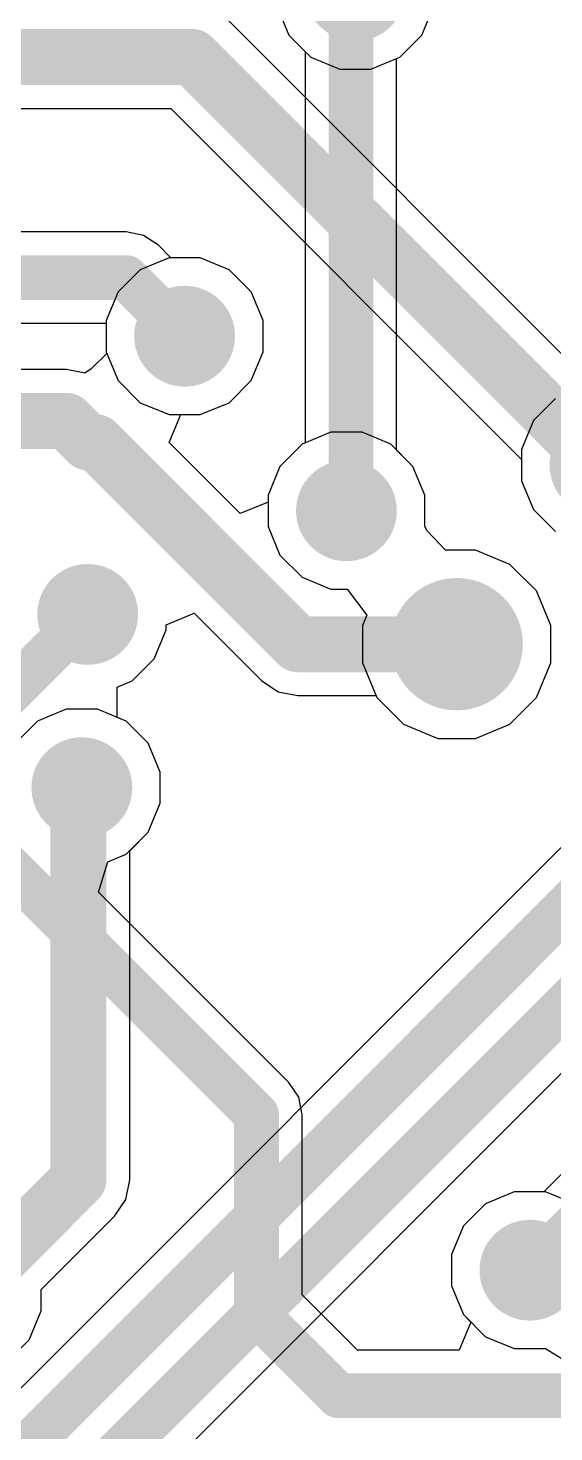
# Model space of a CAD drawing. Header units: millimetres. Extents: x -12 to 5428, y 0 to 5422.
# Drawn here: x 21.36 to 23.75, y 24 to 30.36 of the extents above; entities that cross this region are included whole.
import ezdxf

# ---------------------------------------------------------------- set-up
doc = ezdxf.new("R2010")
doc.units = ezdxf.units.MM
for name, color, linetype in [('BottomLayer', 5, 'Continuous'), ('TopLayer', 1, 'Continuous'), ('ViaHoleLayer', 16, 'Continuous')]:
    doc.layers.add(name, color=color, linetype=linetype)

msp = doc.modelspace()

# ---------------------------------------------------------------- hatches: boundary and pattern name
at = {"layer": 'BottomLayer'}
h = msp.add_hatch(color=5, dxfattribs=at)
edge = h.paths.add_edge_path()
edge.add_arc((22.84520196, 30.53348732), 0.2286, 0, 360)
h = msp.add_hatch(color=5, dxfattribs=at)
edge = h.paths.add_edge_path()
edge.add_arc((22.07082454, 28.96666546), 0.2286, 0, 360)
h = msp.add_hatch(color=5, dxfattribs=at)
edge = h.paths.add_edge_path()
edge.add_arc((23.95462316, 28.38240196), 0.2286, 0, 360)
h = msp.add_hatch(color=5, dxfattribs=at)
edge = h.paths.add_edge_path()
edge.add_arc((22.80461276, 28.17523956), 0.2286, 0, 360)
h = msp.add_hatch(color=5, dxfattribs=at)
edge = h.paths.add_edge_path()
edge.add_arc((21.6311226, 27.70544116), 0.2286, 0, 360)
h = msp.add_hatch(color=5, dxfattribs=at)
edge = h.paths.add_edge_path()
edge.add_arc((23.30458636, 27.57036396), 0.2999994, 0, 360)
h = msp.add_hatch(color=5, dxfattribs=at)
edge = h.paths.add_edge_path()
edge.add_arc((21.60461516, 26.91966675999999), 0.2286, 0, 360)
h = msp.add_hatch(color=5, dxfattribs=at)
edge = h.paths.add_edge_path()
edge.add_arc((23.6368336, 24.73237116), 0.2286, 0, 360)
at = {"layer": 'TopLayer'}
h = msp.add_hatch(color=1, dxfattribs=at)
edge = h.paths.add_edge_path()
edge.add_arc((22.84520196, 30.53348732), 0.2286, 0, 360)
h = msp.add_hatch(color=1, dxfattribs=at)
edge = h.paths.add_edge_path()
edge.add_arc((22.07082454, 28.96666546), 0.2286, 0, 360)
h = msp.add_hatch(color=1, dxfattribs=at)
edge = h.paths.add_edge_path()
edge.add_arc((23.95462316, 28.38240196), 0.2286, 0, 360)
h = msp.add_hatch(color=1, dxfattribs=at)
edge = h.paths.add_edge_path()
edge.add_arc((22.80461276, 28.17523956), 0.2286, 0, 360)
h = msp.add_hatch(color=1, dxfattribs=at)
edge = h.paths.add_edge_path()
edge.add_arc((21.6311226, 27.70544116), 0.2286, 0, 360)
h = msp.add_hatch(color=1, dxfattribs=at)
edge = h.paths.add_edge_path()
edge.add_arc((23.30458636, 27.57036396), 0.2999994, 0, 360)
h = msp.add_hatch(color=1, dxfattribs=at)
edge = h.paths.add_edge_path()
edge.add_arc((21.60461516, 26.91966675999999), 0.2286, 0, 360)
h = msp.add_hatch(color=1, dxfattribs=at)
edge = h.paths.add_edge_path()
edge.add_arc((23.6368336, 24.73237116), 0.2286, 0, 360)
at = {"layer": 'ViaHoleLayer'}
h = msp.add_hatch(color=16, dxfattribs=at)
edge = h.paths.add_edge_path()
edge.add_arc((22.07082454, 28.96666546), 0.1016, 0, 360)
h = msp.add_hatch(color=16, dxfattribs=at)
edge = h.paths.add_edge_path()
edge.add_arc((22.80461276, 28.17523956), 0.1016, 0, 360)
h = msp.add_hatch(color=16, dxfattribs=at)
edge = h.paths.add_edge_path()
edge.add_arc((21.6311226, 27.70544116), 0.1016, 0, 360)
h = msp.add_hatch(color=16, dxfattribs=at)
edge = h.paths.add_edge_path()
edge.add_arc((23.30458636, 27.57036396), 0.1499997, 0, 360)
h = msp.add_hatch(color=16, dxfattribs=at)
edge = h.paths.add_edge_path()
edge.add_arc((21.60461516, 26.91966675999999), 0.1016, 0, 360)
h = msp.add_hatch(color=16, dxfattribs=at)
edge = h.paths.add_edge_path()
edge.add_arc((23.6368336, 24.73237116), 0.1016, 0, 360)

# ---------------------------------------------------------------- linework, layer by layer
at = {"layer": 'BottomLayer'}
for p, q in [((22.48960196, 30.4627534), (22.54373952, 30.33205516)), ((23.1466644, 30.33205516), (23.20080196, 30.4627534)), ((22.54373952, 30.33205516), (22.61772718, 30.2580675)), ((23.04663412, 30.23202488), (23.1466644, 30.33205516)), ((22.61772718, 30.2580675), (22.61772718, 28.48272687999999)), ((23.03208754, 30.226), (23.04663412, 30.23202488)), ((23.03208754, 28.45065938), (23.03208754, 30.226)), ((22.00009062, 29.32226546), (21.86939238, 29.2681279)), ((22.14155846, 29.32226546), (22.00009062, 29.32226546)), ((22.2722567, 29.2681279), (22.14155846, 29.32226546)), ((21.86939238, 29.2681279), (21.7693621, 29.16809762)), ((22.37228698, 29.16809762), (22.2722567, 29.2681279)), ((21.7693621, 29.16809762), (21.71522454, 29.03739938)), ((22.42642454, 29.03739938), (22.37228698, 29.16809762)), ((21.71522454, 29.03739938), (21.71522454, 28.89593154)), ((22.42642454, 28.89593154), (22.42642454, 29.03739938)), ((21.71522454, 28.89593154), (21.71857734, 28.88783402)), ((22.37228698, 28.76523329999999), (22.42642454, 28.89593154)), ((21.71857734, 28.88783402), (21.64624322, 28.81832438)), ((21.53562876, 28.81547958), (21.20882728, 28.81547958)), ((21.61785872, 28.79912198), (21.53562876, 28.81547958)), ((21.64624322, 28.81832438), (21.61785872, 28.79912198)), ((22.2722567, 28.66520302), (22.37228698, 28.76523329999999)), ((22.14155846, 28.61106546), (22.2722567, 28.66520302)), ((23.753191, 28.6838644), (23.65316072, 28.58383412)), ((22.00026334, 28.48406546), (22.05286928, 28.61106546)), ((22.05286928, 28.61106546), (22.14155846, 28.61106546)), ((23.65316072, 28.58383412), (23.59902316, 28.45313588)), ((22.32201276, 28.16231604), (22.00026334, 28.48406546)), ((22.6031806, 28.476702), (22.50315032, 28.37667172)), ((22.61772718, 28.48272687999999), (22.6031806, 28.476702)), ((23.1060752, 28.37667172), (23.03208754, 28.45065938)), ((23.59902316, 28.45313588), (23.59902316, 28.31166804)), ((22.50315032, 28.37667172), (22.44901276, 28.24597348)), ((23.16021276, 28.24597348), (23.1060752, 28.37667172)), ((23.59902316, 28.31166804), (23.65316072, 28.1809698)), ((22.44901276, 28.21492198), (22.32201276, 28.16231604)), ((22.44901276, 28.24597348), (22.44901276, 28.21492198)), ((23.16021276, 28.10450818), (23.16021276, 28.24597348)), ((23.65316072, 28.1809698), (23.753191, 28.08093952)), ((23.17139384, 28.08435582), (23.16021276, 28.10450818)), ((23.25329868, 27.99736336), (23.17139384, 28.08435582)), ((23.38952142, 27.99736336), (23.25329868, 27.99736336)), ((23.5464604, 27.9323546), (23.38952142, 27.99736336)), ((23.666577, 27.812238), (23.5464604, 27.9323546)), ((23.73158576, 27.65529902), (23.666577, 27.812238)), ((21.9867226, 27.6587585), (22.1137226, 27.71136444)), ((22.1137226, 27.71136444), (22.41953352, 27.40555352)), ((21.93258504, 27.504009), (21.9867226, 27.63470724)), ((21.9867226, 27.63470724), (21.9867226, 27.6587585)), ((23.73158576, 27.4854289), (23.73158576, 27.65529902)), ((21.83255476, 27.40397872), (21.93258504, 27.504009)), ((23.666577, 27.32848992), (23.73158576, 27.4854289)), ((21.76451832, 27.37579742), (21.83255476, 27.40397872)), ((21.76451832, 27.23833262), (21.76451832, 27.37579742)), ((22.41953352, 27.40555352), (22.49514678, 27.35502784)), ((22.49514678, 27.35502784), (22.58434396, 27.33728594)), ((22.58434396, 27.33728594), (22.93895336, 27.33728594)), ((22.93895336, 27.33728594), (22.94259572, 27.32848992)), ((22.94259572, 27.32848992), (23.06271232, 27.20837332)), ((23.5464604, 27.20837332), (23.666577, 27.32848992)), ((21.80604732, 27.2211292), (21.76451832, 27.23833262)), ((21.9060776, 27.12109892), (21.80604732, 27.2211292)), ((23.06271232, 27.20837332), (23.2196513, 27.14336456)), ((23.38952142, 27.14336456), (23.5464604, 27.20837332)), ((21.96021516, 26.99040068), (21.9060776, 27.12109892)), ((23.2196513, 27.14336456), (23.38952142, 27.14336456)), ((21.96021516, 26.84893284), (21.96021516, 26.99040068)), ((23.92700066, 26.79712192), (20.80807878, 23.67820258)), ((21.9060776, 26.7182346), (21.96021516, 26.84893284)), ((21.82159212, 26.63374912), (21.9060776, 26.7182346)), ((21.82159212, 25.14241606), (21.82159212, 26.63374912)), ((21.91436054, 23.75995248), (24.1796189, 26.02521338)), ((21.80385022, 25.05322142), (21.82159212, 25.14241606)), ((23.56609968, 25.08797116), (23.43540144, 25.0338336)), ((23.70756752, 25.08797116), (23.56609968, 25.08797116)), ((23.83826576, 25.0338336), (23.70756752, 25.08797116)), ((21.75332454, 24.97760562), (21.80385022, 25.05322142)), ((23.43540144, 25.0338336), (23.33537116, 24.93380332)), ((21.42001558, 24.64429666), (21.75332454, 24.97760562)), ((23.33537116, 24.93380332), (23.2812336, 24.80310508)), ((23.2812336, 24.80310508), (23.2812336, 24.66163724)), ((21.42001558, 24.54758362), (21.42001558, 24.64429666)), ((23.2812336, 24.66163724), (23.33537116, 24.530939)), ((21.36587802, 24.41688538), (21.42001558, 24.54758362)), ((23.33537116, 24.530939), (23.43540144, 24.43090872)), ((21.26584774, 24.3168551), (21.36587802, 24.41688538)), ((23.43540144, 24.43090872), (23.56609968, 24.37677116)), ((23.56609968, 24.37677116), (23.70756498, 24.37677116)), ((23.70756498, 24.37677116), (23.84149918, 24.2947825))]:
    msp.add_line(p, q, dxfattribs=at)
for points, const_width in [([(22.82490736, 28.19553416), (22.82490736, 30.51319272)], 0.2032), ([(20.69300916, 28.58240156), (21.53562876, 28.58240156)], 0.254), ([(21.53562876, 28.58240156), (21.63265676, 28.48537356)], 0.254), ([(21.63265676, 28.48537356), (21.66933436, 28.48537356)], 0.254), ([(21.66933436, 28.48537356), (22.58434396, 27.57036396)], 0.254), ([(22.80461276, 28.17523956), (22.82490736, 28.19553416)], 0.2032), ([(21.14488532, 27.21920388), (21.6311226, 27.70544116)], 0.2032), ([(22.58434396, 27.57036396), (23.30458636, 27.57036396)], 0.254), ([(21.5885141, 26.9035657), (21.60461516, 26.91966675999999)], 0.254), ([(21.5885141, 25.14241606), (21.5885141, 26.9035657)], 0.254), ([(20.95457836, 23.531703), (24.07350532, 26.65062996)], 0.2032), ([(21.70718036, 23.84577146), (24.09380246, 26.23239355999999)], 0.2032), ([(21.06441558, 24.61831754), (21.5885141, 25.14241606)], 0.254)]:
    msp.add_lwpolyline(points, dxfattribs=dict(at, const_width=const_width))
for points, const_width in [([(21.47212876, 28.58240156, 1), (21.59912876, 28.58240156, 1)], 0.127), ([(21.47212876, 28.58240156, 1), (21.59912876, 28.58240156, 1)], 0.127), ([(21.56915676, 28.48537356, 1), (21.69615676, 28.48537356, 1)], 0.127), ([(21.56915676, 28.48537356, 1), (21.69615676, 28.48537356, 1)], 0.127), ([(21.60583436, 28.48537356, 1), (21.73283436, 28.48537356, 1)], 0.127), ([(21.60583436, 28.48537356, 1), (21.73283436, 28.48537356, 1)], 0.127), ([(22.75381276, 28.17523956, 1), (22.85541276, 28.17523956, 1)], 0.1016), ([(22.77410736, 28.19553416, 1), (22.87570736, 28.19553416, 1)], 0.1016), ([(22.77410736, 28.19553416, 1), (22.87570736, 28.19553416, 1)], 0.1016), ([(21.5803226, 27.70544116, 1), (21.6819226, 27.70544116, 1)], 0.1016), ([(22.52084396, 27.57036396, 1), (22.64784396, 27.57036396, 1)], 0.127), ([(22.52084396, 27.57036396, 1), (22.64784396, 27.57036396, 1)], 0.127), ([(23.24108636, 27.57036396, 1), (23.36808636, 27.57036396, 1)], 0.127), ([(21.5250141, 26.9035657, 1), (21.6520141, 26.9035657, 1)], 0.127), ([(21.5250141, 26.9035657, 1), (21.6520141, 26.9035657, 1)], 0.127), ([(21.54111516, 26.91966675999999, 1), (21.66811516, 26.91966675999999, 1)], 0.127), ([(21.5250141, 25.14241606, 1), (21.6520141, 25.14241606, 1)], 0.127), ([(21.5250141, 25.14241606, 1), (21.6520141, 25.14241606, 1)], 0.127)]:
    msp.add_lwpolyline(points, format="xyb", close=True, dxfattribs=dict(at, const_width=const_width))
at = {"layer": 'TopLayer'}
for p, q in [((22.48960196, 30.4627534), (22.54373952, 30.33205516)), ((23.1466644, 30.33205516), (23.20080196, 30.4627534)), ((23.92864404, 28.73800195999999), (22.26945, 30.397196)), ((22.54373952, 30.33205516), (22.6437698, 30.23202488)), ((23.04663412, 30.23202488), (23.1466644, 30.33205516)), ((22.6437698, 30.23202488), (22.77446804, 30.17788732)), ((22.91593588, 30.17788732), (23.04663412, 30.23202488)), ((22.77446804, 30.17788732), (22.91593588, 30.17788732)), ((19.65618116, 29.99930754), (22.0080967, 29.99930754)), ((22.0080967, 29.99930754), (23.59902316, 28.40838108)), ((21.8050872, 29.43956774), (19.65618116, 29.43956774)), ((21.8050999, 29.43957027999999), (21.8050872, 29.43956774)), ((21.884386, 29.42379688), (21.8050999, 29.43957027999999)), ((21.95159948, 29.37888714), (21.884386, 29.42379688)), ((22.00822116, 29.32226546), (21.95159948, 29.37888714)), ((22.14155846, 29.32226546), (22.00822116, 29.32226546)), ((22.2722567, 29.2681279), (22.14155846, 29.32226546)), ((22.37228698, 29.16809762), (22.2722567, 29.2681279)), ((22.42642454, 29.03739938), (22.37228698, 29.16809762)), ((19.65618116, 29.02520738), (21.71522454, 29.02520738)), ((21.71522454, 29.02520738), (21.71522454, 28.89593154)), ((22.42642454, 28.89593154), (22.42642454, 29.03739938)), ((21.71522454, 28.89593154), (21.7693621, 28.76523329999999)), ((22.37228698, 28.76523329999999), (22.42642454, 28.89593154)), ((21.7693621, 28.76523329999999), (21.86939238, 28.66520302)), ((22.2722567, 28.66520302), (22.37228698, 28.76523329999999)), ((21.86939238, 28.66520302), (22.00009062, 28.61106546)), ((22.14155846, 28.61106546), (22.2722567, 28.66520302)), ((22.00009062, 28.61106546), (22.14155846, 28.61106546)), ((22.73387884, 28.53083956), (22.6031806, 28.476702)), ((22.87534668, 28.53083956), (22.73387884, 28.53083956)), ((23.00604492, 28.476702), (22.87534668, 28.53083956)), ((22.6031806, 28.476702), (22.50315032, 28.37667172)), ((23.1060752, 28.37667172), (23.00604492, 28.476702)), ((23.59902316, 28.40838108), (23.59902316, 28.31166804)), ((22.50315032, 28.37667172), (22.44901276, 28.24597348)), ((23.16021276, 28.24597348), (23.1060752, 28.37667172)), ((23.59902316, 28.31166804), (23.65316072, 28.1809698)), ((22.44901276, 28.24597348), (22.44901276, 28.10450564)), ((23.16021276, 28.10450818), (23.16021276, 28.24597348)), ((23.65316072, 28.1809698), (23.753191, 28.08093952)), ((22.44901276, 28.10450564), (22.50315032, 27.9738074)), ((23.17139384, 28.08435582), (23.16021276, 28.10450818)), ((23.25329868, 27.99736336), (23.17139384, 28.08435582)), ((22.50315032, 27.9738074), (22.6031806, 27.87377712)), ((23.38952142, 27.99736336), (23.25329868, 27.99736336)), ((23.5464604, 27.9323546), (23.38952142, 27.99736336)), ((23.666577, 27.812238), (23.5464604, 27.9323546)), ((22.6031806, 27.87377712), (22.73387884, 27.81963956)), ((22.73387884, 27.81963956), (22.8081967, 27.81963956)), ((22.8081967, 27.81963956), (22.89672078, 27.70149146)), ((23.73158576, 27.65529902), (23.666577, 27.812238)), ((22.89672078, 27.70149146), (22.87758696, 27.65529902)), ((22.87758696, 27.65529902), (22.87758696, 27.4854289)), ((23.73158576, 27.4854289), (23.73158576, 27.65529902)), ((22.87758696, 27.4854289), (22.94259572, 27.32848992)), ((23.666577, 27.32848992), (23.73158576, 27.4854289)), ((22.94259572, 27.32848992), (23.06271232, 27.20837332)), ((23.5464604, 27.20837332), (23.666577, 27.32848992)), ((21.53388124, 27.27526676), (21.403183, 27.2211292)), ((21.67534908, 27.27526676), (21.53388124, 27.27526676)), ((21.80604732, 27.2211292), (21.67534908, 27.27526676)), ((21.403183, 27.2211292), (21.30315272, 27.12109892)), ((21.9060776, 27.12109892), (21.80604732, 27.2211292)), ((23.06271232, 27.20837332), (23.2196513, 27.14336456)), ((23.38952142, 27.14336456), (23.5464604, 27.20837332)), ((21.96021516, 26.99040068), (21.9060776, 27.12109892)), ((23.2196513, 27.14336456), (23.38952142, 27.14336456)), ((21.96021516, 26.84893284), (21.96021516, 26.99040068)), ((21.9060776, 26.7182346), (21.96021516, 26.84893284)), ((21.80604732, 26.61820432), (21.9060776, 26.7182346)), ((21.72253974, 26.5836146), (21.80604732, 26.61820432)), ((21.6798144, 26.446734), (21.72253974, 26.5836146)), ((22.54324676, 25.58330164), (21.6798144, 26.446734)), ((24.24741658, 25.63595076), (23.69943444, 25.08797116)), ((22.5881565, 25.51608561999999), (22.54324676, 25.58330164)), ((22.6039299, 25.43680206), (22.5881565, 25.51608561999999)), ((22.60392736, 25.43678936), (22.6039299, 25.43680206)), ((22.60392736, 24.62115726), (22.60392736, 25.43678936)), ((23.56609968, 25.08797116), (23.43540144, 25.0338336)), ((23.69943444, 25.08797116), (23.56609968, 25.08797116)), ((23.43540144, 25.0338336), (23.33537116, 24.93380332)), ((23.33537116, 24.93380332), (23.2812336, 24.80310508)), ((23.2812336, 24.80310508), (23.2812336, 24.66163724)), ((23.2812336, 24.66163724), (23.33537116, 24.530939)), ((22.85475998, 24.3703221), (22.60392736, 24.62115726)), ((23.33537116, 24.530939), (23.36898806, 24.4973221)), ((23.36898806, 24.4973221), (23.31638212, 24.3703221)), ((23.31638212, 24.3703221), (22.85475998, 24.3703221))]:
    msp.add_line(p, q, dxfattribs=at)
for points, const_width in [([(18.95458236, 30.23238556), (22.10463956, 30.23238556)], 0.254), ([(22.10463956, 30.23238556), (23.95462316, 28.38240196)], 0.254), ([(18.95458236, 29.23238756), (21.8050999, 29.23238756)], 0.2032), ([(21.8050999, 29.23238756), (22.070822, 28.96666546)], 0.2032), ([(22.070822, 28.96666546), (22.07082454, 28.96666546)], 0.2032), ([(20.60115768, 27.23239156), (22.39674718, 25.43680206)], 0.2032), ([(23.6368336, 24.73237116), (24.45459676, 25.55013432)], 0.2032), ([(22.39674718, 24.53533828), (22.39674718, 25.43680206)], 0.2032), ([(22.39674718, 24.53533828), (22.76894354, 24.16314192)], 0.2032), ([(22.76894354, 24.16314192), (23.85459288, 24.16314192)], 0.2032)]:
    msp.add_lwpolyline(points, dxfattribs=dict(at, const_width=const_width))
for points, const_width in [([(22.04113956, 30.23238556, 1), (22.16813956, 30.23238556, 1)], 0.127), ([(22.04113956, 30.23238556, 1), (22.16813956, 30.23238556, 1)], 0.127), ([(21.7542999, 29.23238756, 1), (21.8558999, 29.23238756, 1)], 0.1016), ([(21.7542999, 29.23238756, 1), (21.8558999, 29.23238756, 1)], 0.1016), ([(22.020022, 28.96666546, 1), (22.121622, 28.96666546, 1)], 0.1016), ([(22.020022, 28.96666546, 1), (22.121622, 28.96666546, 1)], 0.1016), ([(22.02002454, 28.96666546, 1), (22.12162454, 28.96666546, 1)], 0.1016), ([(22.34594718, 25.43680206, 1), (22.44754718, 25.43680206, 1)], 0.1016), ([(22.34594718, 25.43680206, 1), (22.44754718, 25.43680206, 1)], 0.1016), ([(23.5860336, 24.73237116, 1), (23.6876336, 24.73237116, 1)], 0.1016), ([(22.34594718, 24.53533828, 1), (22.44754718, 24.53533828, 1)], 0.1016), ([(22.34594718, 24.53533828, 1), (22.44754718, 24.53533828, 1)], 0.1016), ([(22.71814354, 24.16314192, 1), (22.81974354, 24.16314192, 1)], 0.1016), ([(22.71814354, 24.16314192, 1), (22.81974354, 24.16314192, 1)], 0.1016)]:
    msp.add_lwpolyline(points, format="xyb", close=True, dxfattribs=dict(at, const_width=const_width))

doc.saveas('drawing.dxf')
